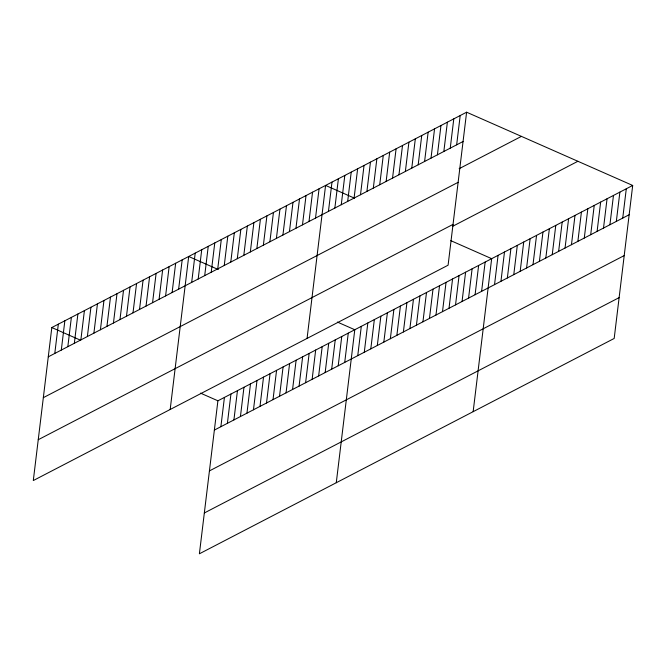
<?xml version="1.0" encoding="UTF-8"?>
<svg xmlns="http://www.w3.org/2000/svg" width="666" height="666" viewBox="0 0 666 666"><rect width="100%" height="100%" fill="white"/><g stroke="black" fill="none" stroke-linecap="round" stroke-linejoin="round"><path stroke-width="1" d="M466.608 112.204L51.815 327.547L33.3 480.544L448.093 265.201L466.608 112.204L632.7 185.456L614.185 338.453L199.392 553.796L217.907 400.799L632.7 185.456M54.787 353.455L58.333 324.159M61.305 350.066L64.852 320.779M67.824 346.686L71.37 317.391M74.342 343.298L77.889 314.011M80.861 339.918L84.407 310.622M87.379 336.538L90.926 307.242M93.898 333.15L97.444 303.854M100.416 329.77L103.963 300.474M106.935 326.382L110.481 297.086M113.453 323.002L117 293.706M119.972 319.613L123.518 290.318M126.49 316.233L130.036 286.938M133.009 312.845L136.555 283.55M139.527 309.465L143.073 280.17M146.045 306.077L149.592 276.79M152.564 302.697L156.11 273.401M159.082 299.309L162.629 270.021M165.601 295.929L169.139 266.633M172.119 292.541L175.657 263.253M178.638 289.161L182.176 259.865M170.18 409.482L188.694 256.485L218.273 269.53M191.675 282.392L195.213 253.097M198.193 279.012L201.731 249.717M204.703 275.624L208.25 246.328M211.222 272.244L214.768 242.948M217.74 268.856L221.287 239.56M224.259 265.476L227.805 236.18M230.777 262.088L234.324 232.792M237.296 258.708L240.842 229.412M220.879 426.706L224.425 397.411M243.814 255.319L247.361 226.024M227.397 423.318L230.935 394.031M250.333 251.939L253.879 222.644M233.916 419.938L237.454 390.642M256.851 248.551L260.398 219.264M240.434 416.55L243.972 387.262M263.37 245.171L266.916 215.876M246.953 413.17L250.491 383.874M269.888 241.783L273.435 212.496M253.471 409.79L257.009 380.494M276.407 238.403L279.953 209.107M259.99 406.402L263.528 377.106M282.925 235.015L286.472 205.727M266.508 403.022L270.046 373.726M289.444 231.635L292.99 202.339M273.018 399.633L276.565 370.338M295.962 228.255L299.509 198.959M279.537 396.253L283.083 366.958M302.481 224.867L306.027 195.571M286.055 392.865L289.602 363.569M308.999 221.487L312.545 192.191M292.574 389.485L296.12 360.189M315.517 218.098L319.064 188.803M299.092 386.097L302.639 356.801M307.068 338.42L325.582 185.423L354.287 198.085M305.611 382.717L309.157 353.421M328.446 211.388L331.993 182.093M312.129 379.329L315.676 350.033M334.856 208.058L338.403 178.763M318.648 375.949L322.194 346.653M341.267 204.728L344.813 175.441M325.166 372.56L328.713 343.273M347.677 201.407L351.223 172.111M331.685 369.18L335.231 339.885M354.087 198.077L357.634 168.781M338.203 365.792L341.75 336.505M360.497 194.747L364.044 165.451M344.722 362.412L348.268 333.117M366.908 191.417L370.454 162.129M336.272 482.733L354.787 329.737L337.387 322.061M373.318 188.095L376.864 158.799M357.759 355.644L361.305 326.348M379.728 184.765L383.275 155.469M364.277 352.264L367.823 322.968M386.138 181.435L389.685 152.139M370.796 348.876L374.342 319.58M392.549 178.105L396.095 148.818M377.314 345.496L380.86 316.2M398.959 174.783L402.505 145.488M383.832 342.108L387.379 312.812M405.369 171.453L408.916 142.158M390.351 338.728L393.897 309.432M411.779 168.123L415.326 138.828M396.869 335.339L400.416 306.044M418.19 164.793L421.736 135.506M403.388 331.959L406.934 302.664M424.6 161.472L428.146 132.176M409.906 328.571L413.453 299.275M431.01 158.142L434.557 128.846M416.425 325.191L419.971 295.895M437.42 154.812L440.967 125.516M422.943 321.803L426.49 292.516M443.839 151.482L447.377 122.194M429.462 318.423L433.008 289.127M450.249 148.16L453.787 118.864M435.98 315.035L439.527 285.747M456.66 144.83L460.198 115.534M442.499 311.655L446.045 282.359M449.017 308.266L452.564 278.979M455.536 304.886L459.074 275.591M462.054 301.507L465.592 272.211M468.573 298.118L472.111 268.823M475.091 294.738L478.629 265.443M481.61 291.35L485.148 262.054M473.151 411.671L491.666 258.674L450.782 240.642M494.538 284.64L498.076 255.344M500.949 281.31L504.487 252.014M507.359 277.98L510.897 248.693M513.769 274.658L517.307 245.363M520.179 271.328L523.717 242.033M526.59 267.998L530.136 238.703M533 264.668L536.546 235.381M539.41 261.347L542.957 232.051M545.82 258.017L549.367 228.721M552.231 254.687L555.777 225.391M558.641 251.357L562.187 222.069M565.051 248.035L568.597 218.739M571.461 244.705L575.008 215.409M577.872 241.375L581.418 212.079M584.282 238.045L587.828 208.758M590.692 234.723L594.238 205.428M597.102 231.393L600.649 202.098M603.513 228.063L607.059 198.768M609.923 224.733L613.469 195.446M616.333 221.412L619.88 192.116M622.743 218.082L626.29 188.786M48.268 356.834L463.07 141.5M459.149 168.706L521.42 136.38M43.332 397.66L458.125 182.326M38.237 439.718L453.038 224.384M452.43 226.415L577.888 161.289M214.36 430.086L629.154 214.752M209.415 470.912L624.217 255.578M204.329 512.97L619.122 297.635M51.815 327.547L80.528 340.209M200.499 393.123L217.907 400.799"/></g></svg>
